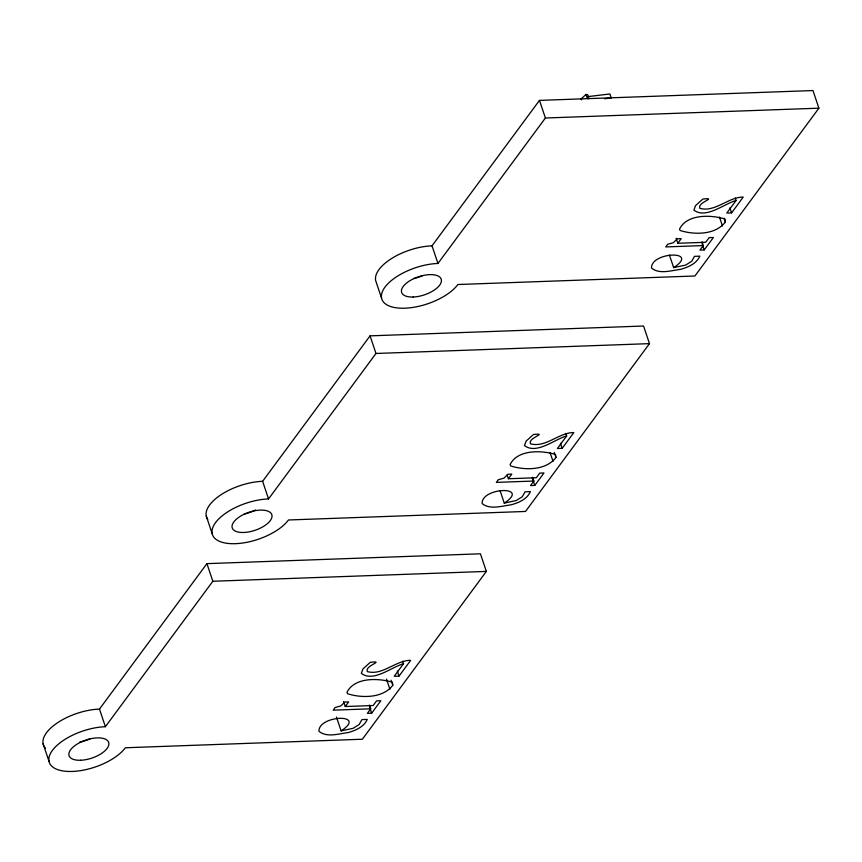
<?xml version="1.0" encoding="UTF-8"?>
<svg xmlns="http://www.w3.org/2000/svg" width="862" height="862" viewBox="0 0 862 862"><rect width="100%" height="100%" fill="white"/><g stroke="black" fill="none" stroke-linecap="round" stroke-linejoin="round"><path stroke-width="1.29" d="M392.792 685.268L392.404 682.262C378.504 677.92 354.271 677.144 346.955 692.401L347.601 693.748C361.641 698.231 383.094 698.317 392.792 685.268L391.1 680.237M555.936 457.485L555.548 454.489C541.648 450.136 517.405 449.371 510.088 464.618L510.735 465.965C524.786 470.458 546.228 470.544 555.936 457.485L554.234 452.453M725.341 222.019L724.964 219.013C711.053 214.67 686.82 213.895 679.504 229.152L680.15 230.499C694.19 234.992 715.643 235.067 725.341 222.019L724.069 218.248M381.575 298.155L375.649 280.538A41.753 19.018 -18.6 0 1 432.024 245.832L539.472 100.391L812.974 90.553L818.9 108.17L694.923 275.991L457.894 284.514A41.753 19.018 -18.6 0 1 404.892 308.197A41.753 19.018 -18.6 0 1 384.958 287.143A41.753 19.018 -18.6 0 1 437.961 263.449L545.398 118.008L818.9 108.17M207.774 519.42A41.753 19.018 -18.6 0 1 219.691 495.639A41.753 19.018 -18.6 0 1 262.619 481.308L370.057 335.857L643.558 326.019L649.485 343.636L525.518 511.457L288.479 519.98A41.753 19.018 -18.6 0 1 235.488 543.674A41.753 19.018 -18.6 0 1 215.543 522.609A41.753 19.018 -18.6 0 1 268.545 498.915L375.983 353.474L649.485 343.636M45.471 748.205A41.753 19.018 -18.6 0 1 55.577 724.112A41.753 19.018 -18.6 0 1 99.475 709.081L206.923 563.64L480.425 553.803L486.351 571.409L362.374 739.23L125.346 747.763A41.753 19.018 -18.6 0 1 72.343 771.447A41.753 19.018 -18.6 0 1 52.41 750.382A41.753 19.018 -18.6 0 1 105.401 726.698L212.849 581.257L486.351 571.409M676.11 238.246L677.801 243.278L681.228 238.645L677.424 238.774L673.341 242.696L667.705 244.258L665.744 246.92L703.284 245.573L702.013 241.791M507.115 474.973L508.386 478.744L511.812 474.111L508.009 474.251L503.936 478.162L498.301 479.725L496.329 482.386L533.88 481.039L532.608 477.268M343.561 701.496L345.253 706.528L348.668 701.894L344.865 702.024L340.792 705.946L335.156 707.508L333.195 710.169L370.735 708.812L369.464 705.041M736.083 200.469L726.795 213.043L731.579 212.871L743.238 197.086C728.347 196.945 715.094 212.634 699.879 208.345L699.642 206.999C699.588 201.773 717.453 197.441 702.842 199.057L695.472 205.706L693.899 210.134C705.892 219.336 724.155 203.744 736.083 200.469L735.232 197.958M703.284 245.573L699.944 250.099L704.189 249.948L713.402 237.481L709.146 237.643L705.719 242.276L677.801 243.278M566.668 435.946L557.391 448.509L562.175 448.337L573.823 432.562C558.932 432.422 545.678 448.1 530.464 443.811L530.238 442.465C530.173 437.239 548.049 432.907 533.427 434.534L526.068 441.182L524.484 445.6C536.476 454.802 554.751 439.211 566.668 435.946L565.828 433.424M533.88 481.039L530.529 485.565L534.785 485.414L543.987 472.958L539.731 473.109L536.315 477.742L508.386 478.744M403.535 663.718L394.246 676.282L399.031 676.12L410.689 660.335C395.798 660.195 382.545 675.883 367.32 671.595L367.093 670.248C367.04 665.022 384.905 660.691 370.283 662.307L362.924 668.955L361.35 673.384C373.343 682.585 391.607 666.994 403.535 663.718L402.683 661.208M370.735 708.812L367.384 713.348L371.641 713.197L380.842 700.731L376.597 700.881L373.171 705.525L345.253 706.528M585.988 94.475L587.334 98.494L589.005 98.602L587.658 94.583L585.988 94.475L580.956 99.065L581.699 99.852M673.664 267.64C700.634 249.98 650.788 251.704 651.532 268.06C659.344 274.622 671.649 270.442 680.872 269.267C688.264 267.188 696.571 263.632 699.825 256.154L694.481 256.348L691.712 261.272L685.602 265.087L673.664 267.64L669.429 255.055M504.259 503.106C531.229 485.457 481.384 487.17 482.117 503.527C489.928 510.088 502.234 505.919 511.457 504.744C518.849 502.665 527.156 499.109 530.41 491.62L525.066 491.814L522.307 496.738L516.187 500.553L504.259 503.106L500.025 490.521M341.115 730.89C368.085 713.23 318.24 714.954 318.983 731.31C326.795 737.872 339.1 733.691 348.323 732.517C355.715 730.437 364.012 726.881 367.277 719.404L361.932 719.598L359.163 724.522L353.054 728.336L341.115 730.89L336.46 717.044M587.572 96.663L609.908 93.947L611.255 97.956L604.693 98.753M729.888 207.839L731.579 212.871M719.49 217.127L722.453 225.941M702.077 243.655L704.189 249.948M539.472 100.391L545.398 118.008M560.483 443.305L562.175 448.337M550.075 452.604L553.038 461.407M532.242 477.871L534.785 485.414M432.024 245.832L437.961 263.449M370.057 335.857L375.983 353.474M397.339 671.078L399.031 676.12M386.51 679.116L389.904 689.191M369.518 706.905L371.641 713.197M262.619 481.308L268.545 498.915M206.244 516.004L212.171 533.621M206.923 563.64L212.849 581.257M99.475 709.081L105.401 726.698M43.1 743.787L49.026 761.394M89.993 738.906A20.882 9.514 -18.6 0 1 79.681 742.096M255.518 509.97A20.882 9.514 -18.6 0 1 244.118 514.064M422.542 275.657A20.882 9.514 -18.6 0 1 413.523 278.598M80.608 760.262A20.882 9.514 -18.6 0 0 108.795 742.915A20.882 9.514 -18.6 0 0 77.214 744.046A20.882 9.514 -18.6 0 0 80.608 760.262M243.752 532.479A20.882 9.514 -18.6 0 0 271.939 515.131A20.882 9.514 -18.6 0 0 240.358 516.273A20.882 9.514 -18.6 0 0 243.752 532.479M413.157 297.013A20.882 9.514 -18.6 0 0 441.344 279.665A20.882 9.514 -18.6 0 0 409.762 280.796A20.882 9.514 -18.6 0 0 413.157 297.013"/></g></svg>
